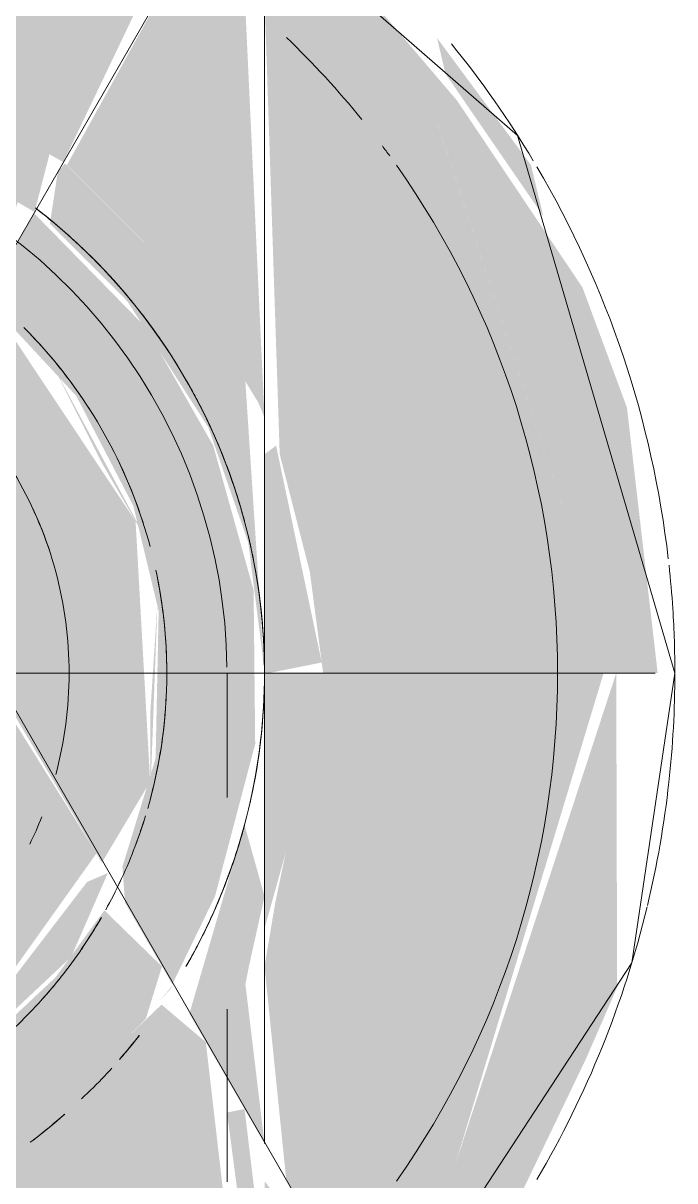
# Model space of a CAD drawing. Header units: metres. Extents: x 147 to 427, y -16 to 162.
# Drawn here: x 391.04476 to 391.06144, y 0.48702 to 0.51662 of the extents above; entities that cross this region are included whole.
import ezdxf

# ---------------------------------------------------------------- set-up
doc = ezdxf.new("R2010")
doc.units = ezdxf.units.M
for name, color, linetype, lineweight in [('P-PIPE', 7, 'Continuous', 5), ('P-PIPE-CNTR', 7, 'Continuous', 5), ('P-SANR-FIXT', 7, 'Continuous', 5)]:
    doc.layers.add(name, color=color, linetype=linetype, lineweight=lineweight)

# ---------------------------------------------------------------- blocks, each defined once
blk = doc.blocks.new('UT_Ducha higiênica - UT_Ducha higiênica-V227-HH')
at = {"layer": 'P-SANR-FIXT', "true_color": 0xf4f4f4, "transparency": 33554598}
h = blk.add_hatch(color=7, dxfattribs=at)
h.paths.add_polyline_path([(-162.171836243439, 0.4999999999999957), (-162.166125903851, 0.5002589616999801), (-162.1661599968056, 0.5019999999999996), (-162.1731989712702, 0.5014188907002866), (-162.1733362434393, 0.4999999999999957)])
h.paths.add_polyline_path([(-162.1646599968056, 0.5065345061048029), (-162.1626503778623, 0.5099429394195716), (-162.159552432602, 0.5130291338498221), (-162.1561945029104, 0.515000000000001), (-162.1523539945162, 0.5161453284728974), (-162.1477588731719, 0.5172928427253177), (-162.1450591852642, 0.5228253563910695), (-162.1576826366372, 0.5223849030854613), (-162.1646599968056, 0.5173155541899396), (-162.1646599968056, 0.5067534605253143)])
h.paths.add_polyline_path([(-162.1346599968056, 0.5065345061048029), (-162.1351820261854, 0.5176948307352345), (-162.1366891872171, 0.5184661012230402), (-162.139717057386, 0.512990381056767), (-162.1366579829092, 0.509927779207859), (-162.134818820914, 0.5069179414214795)])
for points in [[(-162.1398095984957, 0.5130613903477692), (-162.1369686887877, 0.5189929170990271), (-162.142881150288, 0.5228253563910695), (-162.1445646749177, 0.5228253563910695), (-162.1477588731719, 0.5162497123253935), (-162.1434099968056, 0.5151178462871866), (-162.1398299200138, 0.5130769835970073)], [(-162.1405457092217, 0.5117864091702807), (-162.1401482970263, 0.5133212828710773), (-162.1431400078245, 0.5150060131895454), (-162.1474356554213, 0.5162071599012685), (-162.1483185815745, 0.5163233993345213), (-162.1488680172968, 0.5148957339196227), (-162.1439375790663, 0.5137343572779036), (-162.1405843773052, 0.5118153033622354)], [(-162.1346599968056, 0.4934654938951799), (-162.1334470712257, 0.4978194532921444), (-162.1331599968055, 0.4999999999999957), (-162.1346599968056, 0.4999999999999957), (-162.1346599968056, 0.494129327620626)], [(-162.1349391461021, 0.4846000000000035), (-162.1346599968056, 0.4846000000000035), (-162.1351711094113, 0.4888553347687252), (-162.1356199968056, 0.4887656949150743), (-162.1350704364717, 0.4846000000000035), (-162.1350006092563, 0.4846000000000035)]]:
    blk.add_hatch(color=7, dxfattribs=at).paths.add_polyline_path(points)
h = blk.add_hatch(color=7, dxfattribs=at)
h.paths.add_polyline_path([(-162.1275274353598, 0.5116856085778079), (-162.1278410261573, 0.512990381056767), (-162.1302460876055, 0.5162405854187947), (-162.1300302099632, 0.5153262717839715), (-162.1276800250837, 0.5119075733495597)])
h.paths.add_polyline_path([(-162.1256599968056, 0.4999999999999957), (-162.1245993366338, 0.4999999999999957), (-162.1253860046378, 0.5067902105778819), (-162.126523245925, 0.509859890883845), (-162.129729885862, 0.5146350040069338), (-162.1340254721815, 0.5196738904808402), (-162.1346599968056, 0.5197057896177821), (-162.1346265031568, 0.517291219629673), (-162.1302435889406, 0.5141068460550108), (-162.1259837501721, 0.5009964104062825)])
h.paths.add_polyline_path([(-162.1738319290858, 0.5019999999999996), (-162.1730101574131, 0.5019999999999996), (-162.1690739060107, 0.5141086614376588), (-162.1646599968056, 0.5176948307375908), (-162.1647599968057, 0.5201939173691664), (-162.1704822164532, 0.5146653923668437), (-162.1728865478541, 0.5098598908829397), (-162.1736827250265, 0.5080332819119435), (-162.1742273630544, 0.5019999999999996)])
h = blk.add_hatch(color=7, dxfattribs=at)
h.paths.add_polyline_path([(-162.131708319548, 0.4999999999999957), (-162.1256599968056, 0.4999999999999957), (-162.1302460876055, 0.5141086614413362), (-162.1346599968056, 0.5173155541899396), (-162.1342712408245, 0.505595966142876), (-162.1335006164925, 0.5025872633877307), (-162.1331599968055, 0.4999999999999957)])
h.paths.add_polyline_path([(-162.1687602478442, 0.5019999999999996), (-162.1658966918104, 0.5019999999999996), (-162.1647599968057, 0.506293084748376), (-162.1646599968056, 0.5074999999999983), (-162.1647599968057, 0.5172428999370865), (-162.1690764046706, 0.5141068460550108), (-162.1730101574131, 0.5019999999999996), (-162.1718362434394, 0.5019999999999996)])
h = blk.add_hatch(color=7, dxfattribs=at)
h.paths.add_polyline_path([(-162.1644661683004, 0.5019999999999996), (-162.1635322606193, 0.5057061630439345), (-162.1602665985234, 0.5106066017177951), (-162.155794005439, 0.5135615986010981), (-162.1514717301213, 0.5147614807840148), (-162.1488535681793, 0.5153967753536437), (-162.148396087003, 0.5163336031177591), (-162.1514717301213, 0.5162614807840146), (-162.1541277032145, 0.515856096464713), (-162.1596029362251, 0.512990381056767), (-162.1626620107019, 0.509927779207859), (-162.1646599968056, 0.5065345061048029), (-162.1644966918104, 0.5019999999999996)])
h.paths.add_polyline_path([(-162.1647599968057, 0.4999999999999914), (-162.1646599968056, 0.5002147759970795), (-162.1650233018008, 0.5019999999999996), (-162.165970219122, 0.5014415046206792), (-162.1655977729393, 0.4999999999999957)])
h.paths.add_polyline_path([(-162.1346599968056, 0.4999999999999957), (-162.1351711094113, 0.5077684410893353), (-162.1366696157488, 0.5099429394196192), (-162.1397675610092, 0.5130291338498351), (-162.1399500603153, 0.5128181033397066), (-162.140151258555, 0.5114916613508153), (-162.1381660152622, 0.5095018702369868), (-162.1360983982045, 0.5062849662131793), (-162.1350745168287, 0.503331157701283), (-162.13468636621, 0.5002720900557494)])
h = blk.add_hatch(color=7, dxfattribs=at)
h.paths.add_polyline_path([(-162.1496599968055, 0.4849999999999948), (-162.1440237001105, 0.4862376477580795), (-162.1457777111291, 0.4881939430680796), (-162.1478482634899, 0.4877385192159716), (-162.1518792356211, 0.4877921683328029), (-162.1546097442739, 0.4886361002195574), (-162.1571599968056, 0.4901338411877017), (-162.1595261556179, 0.4924999999999974), (-162.1606018784529, 0.4929999999999973), (-162.1625694415318, 0.4924999999999974), (-162.1604853143529, 0.4897098323594596), (-162.1581308098424, 0.4877545499866453), (-162.155780955663, 0.4864384013989064), (-162.1514717301213, 0.485246234074022), (-162.1497456635144, 0.4850116430285439)])
h.paths.add_polyline_path([(-162.1370196658869, 0.4920438057782814), (-162.1359265841529, 0.4942938369561003), (-162.1348985160215, 0.4981882666842901), (-162.1349391461021, 0.5021203494174805), (-162.1359732460242, 0.5058188147663115), (-162.1376969397963, 0.50883883476483), (-162.1405595984957, 0.5117623522420857), (-162.1418095984957, 0.5095972887326086), (-162.1394771593095, 0.507087296304257), (-162.1380147494117, 0.5042705142441813), (-162.1373684931854, 0.5015836872349286), (-162.1374470712257, 0.4978194532921444), (-162.1382960970251, 0.495050252531702), (-162.1382287736051, 0.494129327620626), (-162.1372160646026, 0.4923825628676637)])
h.paths.add_polyline_path([(-162.1642454767826, 0.5019999999999996), (-162.1618966918104, 0.5019999999999996), (-162.1611658180473, 0.5046071187517269), (-162.1595261556179, 0.5074999999999983), (-162.1571599968056, 0.5098661588123243), (-162.1539187732758, 0.5116501093390623), (-162.1509925000707, 0.5123245726170935), (-162.1502512338085, 0.5129759474718549), (-162.1496599968056, 0.515000000000001), (-162.1539187732758, 0.5143329398014831), (-162.1584988315704, 0.5119630570092639), (-162.1616230538148, 0.50883883476483), (-162.1633934094582, 0.5057061630439345), (-162.164380847509, 0.5019999999999996)])
h = blk.add_hatch(color=7, dxfattribs=at)
h.paths.add_polyline_path([(-162.1440237001105, 0.4862376477580795), (-162.1406517004831, 0.4881669754173231), (-162.1376969397963, 0.4911611652351657), (-162.1372841502684, 0.4924999999999974), (-162.138758542633, 0.4939338100733547), (-162.140009866297, 0.4922184664331899), (-162.1425888246735, 0.4898047899914182), (-162.1447525195172, 0.4874999999999942), (-162.1441099968054, 0.4863871180180461)])
h.paths.add_polyline_path([(-162.1621640620957, 0.4929999999999973), (-162.1603165332058, 0.4935300401266964), (-162.1612705661819, 0.4956457656155595), (-162.1620186883416, 0.4989266556538753), (-162.1627812883, 0.5019999999999996), (-162.1644696010888, 0.5014461990487069), (-162.1643669938332, 0.497774421467172), (-162.1633043293034, 0.4940787784381638), (-162.1626503778623, 0.4929999999999973)])
h.paths.add_polyline_path([(-162.1418095984957, 0.5095972887326086), (-162.1409658406733, 0.5120740728286105), (-162.1441197631699, 0.5138021428639674), (-162.1477588731719, 0.5147416168188307), (-162.1494224319623, 0.5144114743788386), (-162.1502261634668, 0.5124254627450057), (-162.1477588731719, 0.5122497123254031), (-162.1443542998179, 0.5112164606619954), (-162.1418343936692, 0.509616314738408)])
at = {"layer": 'P-SANR-FIXT', "true_color": 0x7f7f7f, "transparency": 33554598}
h = blk.add_hatch(color=8, dxfattribs=at)
h.paths.add_polyline_path([(-162.1496599968055, 0.4874999999999985), (-162.1455658770914, 0.4889087766431144), (-162.1470380387351, 0.4925842512029256), (-162.1464370687976, 0.4931804128162534), (-162.1579638149552, 0.4929945072572295), (-162.1526541897903, 0.487894192984691), (-162.1502261634668, 0.4875745372549901)])
h.paths.add_polyline_path([(-162.1535999848006, 0.4931850850210886), (-162.1574047998047, 0.498664685702958), (-162.1562212214423, 0.4956457656155595), (-162.154148721017, 0.4935300401266964)])
h.paths.add_polyline_path([(-162.1457122366029, 0.4931985468795022), (-162.1438235871829, 0.4947690293694935), (-162.1425001328445, 0.4967647619362152), (-162.1418467548932, 0.4998937575964359), (-162.1456690227951, 0.4932733953902783)])
h.paths.add_polyline_path([(-162.1505161428973, 0.4940030751975834), (-162.1459644126857, 0.4944070898541897), (-162.1428985160216, 0.5002826213526529), (-162.1462279046004, 0.5059969248024123), (-162.1534325310478, 0.5054596286239528), (-162.1564214775896, 0.4997173786476548), (-162.1528952348693, 0.4940030751975834), (-162.1514717301213, 0.4940030751975834)])
h.paths.add_polyline_path([(-162.1388224378578, 0.4951533056728312), (-162.1375859239769, 0.4972250040119216), (-162.1379594970904, 0.5038822856765331), (-162.1414260349176, 0.5090893813139455), (-162.1422474920981, 0.50883883476483), (-162.1443542998179, 0.5058188147663115), (-162.1450591852642, 0.5056703350218528), (-162.138885634358, 0.4952623097586433)])
h.paths.add_polyline_path([(-162.1575345777981, 0.4999999999999957), (-162.1509925000707, 0.5123245726170935), (-162.154036254253, 0.5114153049803335), (-162.1562542693343, 0.5101347333760499), (-162.1561304729331, 0.50883883476483), (-162.1579638149552, 0.5070054927427402), (-162.1575875017398, 0.5064170115166828), (-162.1618193771187, 0.5025872633877307), (-162.1617340696341, 0.5019999999999996), (-162.1573964717254, 0.5014683261297063), (-162.1575111196893, 0.5004412273821695)])
h.paths.add_polyline_path([(-162.1467742284067, 0.5068195871837423), (-162.1470899056788, 0.5073994190409649), (-162.1496599968055, 0.5078543565477138), (-162.1531599968056, 0.5070359871875824), (-162.1528952348693, 0.5068195871837423), (-162.1477952003996, 0.5068195871837423)])
h = blk.add_hatch(color=8, dxfattribs=at)
h.paths.add_polyline_path([(-162.1454099968054, 0.4886387840678847), (-162.1431401916275, 0.4895262994064797), (-162.1389600392847, 0.4953906466284487), (-162.1417901179748, 0.499924801308624), (-162.1425001328445, 0.4967647619362152), (-162.1438235871829, 0.4947690293694935), (-162.1461599968056, 0.4929695615268418), (-162.1473240540261, 0.4919540284226216), (-162.1454363222868, 0.4886843811391811)])
h.paths.add_polyline_path([(-162.1588452661972, 0.4929999999999973), (-162.1576213603668, 0.4935300401266964), (-162.1578051553858, 0.4937499999999582), (-162.1595014757458, 0.494318019484659), (-162.16024874513, 0.4934416969863349), (-162.1595078953233, 0.4929999999999973)])
h.paths.add_polyline_path([(-162.1608720394423, 0.4946836369557288), (-162.160219307698, 0.4952499999999968), (-162.1611571675439, 0.4953719970856647), (-162.1609137508705, 0.4947843372514499)])
h.paths.add_polyline_path([(-162.1441197631699, 0.505595966142876), (-162.1423144623487, 0.5094573800050723), (-162.150624465635, 0.5123294909852619), (-162.1531599968056, 0.5070359871875737), (-162.1509925000707, 0.507761021895152), (-162.147222011973, 0.5074472535264936), (-162.1443542998179, 0.5058188147663115)])
h = blk.add_hatch(color=8, dxfattribs=at)
h.paths.add_polyline_path([(-162.1434099968056, 0.4891746824526929), (-162.1396073337288, 0.4927430570895183), (-162.1386690491444, 0.4948887341152833), (-162.1392001753389, 0.4946610286031531), (-162.1434062780334, 0.489179528850926)])
h.paths.add_polyline_path([(-162.1419722206719, 0.509315618860945), (-162.1422403020685, 0.509927779207859), (-162.1454194763437, 0.5116576712252806), (-162.1485038758267, 0.5123477937856228), (-162.1477588731719, 0.5117125288071749), (-162.141999015344, 0.5093267175775085)])
h = blk.add_hatch(color=8, dxfattribs=at)
h.paths.add_polyline_path([(-162.1528952348693, 0.4879259271713375), (-162.1560914874277, 0.4903784980197549), (-162.1561304729331, 0.4911611652351657), (-162.157969307698, 0.4929999999999973), (-162.1594712383491, 0.4924284304218431), (-162.1571599968056, 0.4901338411877017), (-162.154434235239, 0.4885634019969799), (-162.1531599968056, 0.4880355951561689)])
h.paths.add_polyline_path([(-162.1375859239769, 0.5032352380637806), (-162.1400785137591, 0.5078709966811211), (-162.1388346792583, 0.5053981456571993), (-162.1376905794232, 0.5034165066139447)])
h.paths.add_polyline_path([(-162.1375859239769, 0.4967647619362109), (-162.1373985160215, 0.5018117333157274), (-162.1375859239769, 0.4989426508222211), (-162.1375859239769, 0.4972250040119216)])
h.paths.add_polyline_path([(-162.1617340696341, 0.5032352380637849), (-162.1584988315704, 0.505717723542662), (-162.1575875017398, 0.5064170115166828), (-162.1579638149552, 0.5070054927427402), (-162.1559124111783, 0.5090568965196263), (-162.1562542693343, 0.5101347333760499), (-162.1589506603769, 0.5082499999999895), (-162.1613052441995, 0.5042705142441813), (-162.1616244016494, 0.5035000000000079)])
at = {"layer": 'P-SANR-FIXT', "true_color": 0xf4f4f4, "transparency": 33554598}
h = blk.add_hatch(color=7, dxfattribs=at)
h.paths.add_polyline_path([(-162.1345599968056, 0.4999999999999957), (-162.133195818141, 0.5002720900557494), (-162.1343635477467, 0.5058188147663115), (-162.1346599968056, 0.505595966142876), (-162.1346599968056, 0.4999999999999957)])
h.paths.add_polyline_path([(-162.1647599968057, 0.5019999999999996), (-162.1646599968056, 0.5019999999999996), (-162.1650145510241, 0.5056785365017608), (-162.1658193771187, 0.5025872633877307), (-162.1658966918104, 0.5019999999999996), (-162.1650233018008, 0.5019999999999996)])
h.paths.add_polyline_path([(-162.1644661683004, 0.5019999999999996), (-162.164380847509, 0.5021203494175975), (-162.1644092541081, 0.5025872633877307)])
h = blk.add_hatch(color=7, dxfattribs=at)
h.paths.add_polyline_path([(-162.1717925582521, 0.4883143914236217), (-162.1714789674539, 0.4870096189432288), (-162.1690739060075, 0.4837594145833278), (-162.1695098247528, 0.4849938111970887), (-162.1716399685272, 0.4880924266504187)])
h.paths.add_polyline_path([(-162.164673528143, 0.4798068932403041), (-162.1652945214269, 0.4831454549325366), (-162.1690764046706, 0.4858931539449849), (-162.171836243439, 0.4929999999999973), (-162.1738727532149, 0.4929999999999973), (-162.1727967476864, 0.4901401091164366), (-162.1694325944975, 0.4851540632779244), (-162.1647599968057, 0.4798791902171656)])
h.paths.add_polyline_path([(-162.1314800678227, 0.4824888649014267), (-162.1283478189787, 0.4861579682227255), (-162.1264334457571, 0.4901401091167398), (-162.1256372685847, 0.4919667180878963), (-162.1256599968056, 0.4999999999999957), (-162.1302963761372, 0.4858548018016878), (-162.1322135052623, 0.4837539298559339), (-162.1312362858895, 0.4830131774866157), (-162.1314933107328, 0.4825117068517802)])
h = blk.add_hatch(color=7, dxfattribs=at)
h.paths.add_polyline_path([(-162.1345936846573, 0.4827326244058527), (-162.1325023198497, 0.4842520898802125), (-162.1346599968056, 0.4870096189432288), (-162.1345863139789, 0.4831411937940477)])
h.paths.add_polyline_path([(-162.1642495571394, 0.4846000000000035), (-162.1638277282624, 0.4850488052844639), (-162.1636998913718, 0.4858931539449849), (-162.1642600761398, 0.4924999999999974), (-162.1646599968056, 0.4924999999999974), (-162.164380847509, 0.4846000000000035)])
h.paths.add_polyline_path([(-162.1346599968056, 0.4879737454057336), (-162.1351711094113, 0.4922315589106605), (-162.1356199968056, 0.4896295953672998), (-162.1348273685111, 0.4882624354392446)])
h.paths.add_polyline_path([(-162.1690764046706, 0.4929999999999973), (-162.16468673273, 0.4935300401266964), (-162.1658669938331, 0.497774421467172), (-162.1661599968056, 0.4999999999999957), (-162.1735002779566, 0.4995084359281524), (-162.1713855589319, 0.4929999999999973), (-162.1704563240548, 0.4929999999999973)])
h = blk.add_hatch(color=7, dxfattribs=at)
h.paths.add_polyline_path([(-162.1647263089538, 0.4827326244058484), (-162.1647599968057, 0.4929999999999973), (-162.1712230990838, 0.4924999999999974), (-162.1690739060075, 0.485891338560011), (-162.1647599968057, 0.4827571000629092)])
h.paths.add_polyline_path([(-162.1325023198497, 0.4842520898802125), (-162.1302435889406, 0.4858931539449849), (-162.1259837501721, 0.4999999999999957), (-162.1331599968055, 0.4999999999999957), (-162.1343850278733, 0.494129327620626), (-162.1346599968056, 0.4924999999999974), (-162.1341010322704, 0.4870096189432288), (-162.1332535807019, 0.48554789743573)])
h = blk.add_hatch(color=7, dxfattribs=at)
h.paths.add_polyline_path([(-162.1455658770914, 0.4771746436089262), (-162.1416373569739, 0.4776150969145389), (-162.13981140096, 0.4789417316129335), (-162.1444117369393, 0.4860666225593173), (-162.1475838647849, 0.4852733279658442), (-162.1514717301213, 0.4852385192159808), (-162.1545624796197, 0.4859214881872003), (-162.1584988315704, 0.4880077625104219), (-162.1611658180473, 0.4905120877500745), (-162.1638384293225, 0.4929999999999973), (-162.1642454767826, 0.4924647540338374), (-162.1636978074285, 0.4897109239038588), (-162.1642495571394, 0.4846000000000035), (-162.1646599968056, 0.4846000000000035), (-162.1641349243452, 0.4823029583373203), (-162.1564388433231, 0.4771746436089262), (-162.1455991576694, 0.4771746436089262)])
h.paths.add_polyline_path([(-162.1346599968056, 0.4826844458100562), (-162.1345863139789, 0.4831411937940477), (-162.1346599968056, 0.483264515017282)])
h.paths.add_polyline_path([(-162.1421538533442, 0.4870143329869399), (-162.1406377331643, 0.4881448272080701), (-162.142149835295, 0.4870174161445135)])
h.paths.add_polyline_path([(-162.1370070698045, 0.4920220795047228), (-162.1373657495314, 0.4915927807916347), (-162.1370547421689, 0.491933260690961)])
h.paths.add_polyline_path([(-162.1356200091026, 0.4896296165777171), (-162.1350599174713, 0.4924999999999974), (-162.1346599968056, 0.4942938369561003), (-162.1351711094113, 0.4961177143234626), (-162.1365830132085, 0.4912906481525375), (-162.1356397547974, 0.4896636748151783)])
h.paths.add_polyline_path([(-162.1646599968056, 0.4934654938951799), (-162.1647599968057, 0.4999999999999914), (-162.1661270836812, 0.4997500000000001), (-162.1647599968057, 0.4937069152516111), (-162.16468673273, 0.4935300401266964)])
h = blk.add_hatch(color=7, dxfattribs=at)
h.paths.add_polyline_path([(-162.13981140096, 0.4789417316129335), (-162.1346599968056, 0.483264515017282), (-162.1351711094112, 0.4847037735849006), (-162.1356200091026, 0.4858931539449849), (-162.1361627488146, 0.4905657577561881), (-162.1372953991039, 0.4915245114150464), (-162.1414099968055, 0.4875677638551628), (-162.1436042348447, 0.4855111126056631), (-162.1405874848827, 0.48028594839801)])
h.paths.add_polyline_path([(-162.1644328371173, 0.4929999999999973), (-162.1631446572485, 0.4935716896079563), (-162.1642742815328, 0.4967647619362239), (-162.1646599968056, 0.4960918324188586), (-162.164467182921, 0.4929999999999973)])
at = {"layer": 'P-SANR-FIXT'}
for p, q in [((-162.1441197631699, 0.505595966142876), (-162.1326779459982, 0.5254137748155759)), ((-162.1346599968056, 0.4999999999999957), (-162.1346599968056, 0.521420596919532)), ((-162.1283478189787, 0.4770862251849087), (-162.1417944176226, 0.5003764172242402)), ((-162.1346599968056, 0.4879737454057336), (-162.1346599968056, 0.4999999999999957))]:
    blk.add_line(p, q, dxfattribs=at)
at = {"layer": 'P-SANR-FIXT', "flags": 128}
for points in [[(-162.1241599968056, 0.4999999999999957), (-162.1281827711991, 0.5137469553082676), (-162.1347300149875, 0.5194518004710564)], [(-162.131708319548, 0.4827375201718943), (-162.1252598662634, 0.4925916513630595), (-162.1241599968056, 0.4999999999999957)]]:
    blk.add_lwpolyline(points, dxfattribs=at)
at = {"layer": 'P-SANR-FIXT', "color": 253, "true_color": 0x9e9e9e}
for centre, radius, start, end in [((-162.1496599968056, 0.5), 0.02249999999997966, 38.99614415339072, 46.24922359495221), ((-162.1496599968056, 0.5), 0.02249999999997966, 38.99614415339072, 46.24922359495221), ((-162.1496599968056, 0.5), 0.02549999999997935, 30.91209900497305, 39.12826048948025), ((-162.1496599968056, 0.5), 0.02249999999997739, 35.99999999998254, 36.80385637081943), ((-162.1496599968056, 0.5), 0.02249999999997739, 35.99999999998254, 36.80385637081943), ((-162.1496599968056, 0.5), 0.02249999999996529, 8.481479150569488e-13, 35.25320796020235), ((-162.1496599968056, 0.5), 0.02249999999996529, 8.481479150569488e-13, 35.25320796020235), ((-162.1496599968056, 0.5), 0.02549999999998562, 6.574650601802769, 30.51215374487862), ((-162.1496599968056, 0.5), 0.01499999999996795, 31.69476383253737, 42.03438205554143), ((-162.1496599968056, 0.5), 0.01249999999999537, 32.62500000006549, 45.00000000003953), ((-162.1496599968056, 0.5), 0.01499999999997752, 17.50828776305935, 27.26107276225782), ((-162.1496599968056, 0.5), 0.012500000000011, 14.99999999999845, 27.37500000011349), ((-162.1496599968056, 0.5000000000000007), 0.01000000000001174, 15.00000000007416, 29.99999999997257), ((-162.1496599968056, 0.5), 0.01499999999998702, 8.48147915056976e-13, 13.42124724478641), ((-162.1496599968056, 0.5), 0.02550000000000033, 3.710581136459164, 6.214186425029055), ((-162.1496599968056, 0.5000000000000007), 0.0099999999999909, 359.9999999999984, 14.99462715370674), ((-162.1496599968056, 0.5), 0.01249999999996021, 359.9999999999947, 11.99570172296482), ((-162.1496599968056, 0.5000000000000007), 0.01000000000000438, 345.0000000000041, 359.9999999999955), ((-162.1496599968056, 0.5), 0.01499999999998636, 346.5787527551681, 0), ((-162.1496599968056, 0.5), 0.02249999999998542, 324.7467920397806, 1.399444059843948e-13), ((-162.1496599968056, 0.5), 0.02249999999998542, 324.7467920397806, 1.399444059843948e-13), ((-162.1496599968056, 0.5), 0.02549999999999386, 353.7134249273964, 359.9999999999993), ((-162.1496599968056, 0.5), 0.01250000000000364, 345.0000000000278, 357.3750000000266), ((-162.1496599968056, 0.5), 0.0124999999999694, 334.1338108579379, 342.3750000000543), ((-162.1496599968056, 0.5), 0.01499999999997043, 332.7804708797526, 342.4917122369009), ((-162.1496599968056, 0.5), 0.02549999999999089, 329.48784625699, 346.4373503192862), ((-162.1496599968056, 0.5), 0.01499999999999301, 318.8013847789721, 321.8504674212649), ((-162.1496599968056, 0.5), 0.01499999999996542, 307.2826988755001, 311.1856031173741)]:
    blk.add_arc(centre, radius, start, end, dxfattribs=at)
at = {"layer": 'P-SANR-FIXT', "color": 254, "true_color": 0xd5d5d5}
for centre, radius, start, end in [((-162.1496599968056, 0.5), 0.01499999999999362, 46.37895409355138, 52.4570949238474), ((-162.1496599968056, 0.5), 0.01499999999995752, 42.03438205552161, 45.00000000000038), ((-162.1496599968056, 0.5), 0.01499999999999684, 27.26107276228783, 29.99999999999481), ((-162.1496599968056, 0.5), 0.01499999999995332, 14.99999999997051, 17.50828776303285), ((-162.1496599968056, 0.5), 0.02549999999998556, 346.5186400921942, 353.713424927399), ((-162.1496599968056, 0.5000000000000007), 0.009999999999989113, 334.0484734996464, 338.4375000000304), ((-162.1496599968056, 0.5), 0.01499999999999015, 342.4917122368793, 344.9999999999951), ((-162.1496599968056, 0.5), 0.01249999999999726, 326.6428716152661, 329.9999999999297), ((-162.1496599968056, 0.5), 0.0124999999999503, 322.0777517247317, 326.3224632541023), ((-162.1496599968056, 0.5), 0.01499999999999054, 330.0000000000159, 332.7389272377362), ((-162.1496599968056, 0.5), 0.01249999999997246, 315.9185713259259, 321.1261221404557), ((-162.1496599968056, 0.5), 0.0149999999999824, 318.8013847789923, 321.8504674212848)]:
    blk.add_arc(centre, radius, start, end, dxfattribs=at)
at = {"layer": 'P-SANR-FIXT'}
for radius, start, end in [(0.01499999999998636, 359.9999999999994, 52.45709492383364), (0.02549999999999505, 7.483658074036436e-13, 3.710581136458404), (0.01499999999999684, 330.0000000000053, 359.9999999999992)]:
    blk.add_arc((-162.1496599968056, 0.5), radius, start, end, dxfattribs=at)
at = {"layer": 'P-SANR-FIXT', "color": 252, "true_color": 0x898989}
for radius, start, end in [(0.01249999999997799, 32.62500000002994, 45.00000000000026), (0.01249999999996874, 14.99999999995054, 27.37500000003489), (0.01249999999998424, 5.088887490351433e-13, 11.99570172299209), (0.01249999999998461, 345.0000000000498, 357.375000000031), (0.01249999999999957, 334.1338108578843, 342.3750000000147)]:
    blk.add_arc((-162.1496599968056, 0.5), radius, start, end, dxfattribs=at)
at = {"layer": 'P-SANR-FIXT', "color": 9, "true_color": 0xbbbbbb}
for radius, start, end in [(0.009999999999998474, 15.00000000005828, 45.00000000000057), (0.01000000000000898, 6.361109362938533e-13, 14.99462715373415), (0.009999999999990905, 345.0000000000268, 0)]:
    blk.add_arc((-162.1496599968056, 0.5000000000000007), radius, start, end, dxfattribs=at)
at = {"layer": 'P-SANR-FIXT', "color": 254, "true_color": 0xcecece}
blk.add_arc((-162.1496599968056, 0.5000000000000007), 0.009999999999992038, 334.0484734996423, 338.4375000000269, dxfattribs=at)
at = {"layer": 'P-SANR-FIXT', "color": 253, "true_color": 0x9d9d9d}
for radius, start, end in [(0.01249999999996865, 326.6428716153263, 329.9999999999868), (0.01250000000000594, 322.0777517246083, 326.322463253985), (0.01249999999997062, 315.91857132593, 321.1261221404602)]:
    blk.add_arc((-162.1496599968056, 0.5), radius, start, end, dxfattribs=at)
at = {"layer": 'P-SANR-FIXT', "color": 254, "true_color": 0xe9e9e9}
blk.add_arc((-162.1496599968056, 0.5), 0.01499999999998848, 307.2826988754577, 311.1856031173305, dxfattribs=at)
at = {"layer": 'P-SANR-FIXT', "color": 253, "true_color": 0x9e9e9e}
for points, knots in [([(-162.1372374904086, 0.5084072192083618), (-162.1373849868355, 0.5086237503195584), (-162.1376935804618, 0.5090528205950552), (-162.1381960567399, 0.5096867429519455), (-162.1387409289962, 0.5103021607887681), (-162.1393314645155, 0.5108881846236897), (-162.1399193184073, 0.5114108069823773), (-162.1403177706872, 0.5117362067172867), (-162.1404961158, 0.5118754340847428)], [0.4285714285714285, 0.4285714285714285, 0.4285714285714285, 0.4285714285714285, 0.4642857142857143, 0.5, 0.5357142857142857, 0.5714285714285714, 0.6071428571428571, 0.634798713186586, 0.634798713186586, 0.634798713186586, 0.634798713186586]), ([(-162.1366518289989, 0.5074720207796016), (-162.136577169808, 0.5073415308338486), (-162.1364648541739, 0.507137767559581), (-162.1363577323912, 0.5069328877740565), (-162.136320294315, 0.5068598899816732)], [0.6220341308573264, 0.6220341308573264, 0.6220341308573264, 0.6220341308573264, 0.6428571428571428, 0.6543483204604513, 0.6543483204604513, 0.6543483204604513, 0.6543483204604513]), ([(-162.1353501167933, 0.5044974695393815), (-162.1354776876355, 0.5049035187942607), (-162.1357651378272, 0.5056991406920408), (-162.1361250075565, 0.5064791694488455), (-162.1363202890138, 0.5068599046140726)], [0.2240917429425745, 0.2240917429425745, 0.2240917429425745, 0.2240917429425745, 0.2857142857142857, 0.3456516795395486, 0.3456516795395486, 0.3456516795395486, 0.3456516795395486]), ([(-162.1346599968055, 0.4999999999999999), (-162.1346599968055, 0.5009692221810377), (-162.1347718623246, 0.5021287839172178), (-162.1350216973334, 0.503280229571565), (-162.1350692580604, 0.503479642749561)], [0, 0, 0, 0, 0.1428571428571428, 0.172851312428329, 0.172851312428329, 0.172851312428329, 0.172851312428329]), ([(-162.1350692559976, 0.4965203515565527), (-162.1350216960412, 0.4967197668615927), (-162.134771865402, 0.4978712245768567), (-162.1346599968055, 0.4990307778189622), (-162.1346599968055, 0.4999999999999999)], [0.8271486875701719, 0.8271486875701719, 0.8271486875701719, 0.8271486875701719, 0.8571428571428571, 1, 1, 1, 1]), ([(-162.1363151190154, 0.4931502100104191), (-162.1361218828498, 0.4935276635952883), (-162.1357638813692, 0.4943043184816226), (-162.1354776821714, 0.4950964661238643), (-162.135350111729, 0.4955025164821791)], [0.6548782473079293, 0.6548782473079293, 0.6548782473079293, 0.6548782473079293, 0.7142857142857143, 0.7759082570593525, 0.7759082570593525, 0.7759082570593525, 0.7759082570593525]), ([(-162.1363202890138, 0.4931400953859402), (-162.1363577283111, 0.4930671009641863), (-162.1364672967206, 0.4928575650061874), (-162.136582303623, 0.4926492113161278), (-162.1366597710953, 0.4925141657618561)], [0.3456516795388765, 0.3456516795388765, 0.3456516795388765, 0.3456516795388765, 0.3571428571428571, 0.3787024160473053, 0.3787024160473053, 0.3787024160473053, 0.3787024160473053]), ([(-162.1378633416406, 0.4907363971075755), (-162.1379735550313, 0.4905952984603679), (-162.1381368669408, 0.4903931115294748), (-162.1383067114698, 0.4901937758829241), (-162.1383594419141, 0.4901329422989879)], [0.4761942580417017, 0.4761942580417017, 0.4761942580417017, 0.4761942580417017, 0.5, 0.5105341516719152, 0.5105341516719152, 0.5105341516719152, 0.5105341516719152]), ([(-162.1385684272621, 0.4898972596822836), (-162.1386276906507, 0.4898319533423011), (-162.138874510753, 0.4895652780174686), (-162.1391346193424, 0.4893071566546174), (-162.1393389858315, 0.4891152982368441)], [0.5242361900654824, 0.5242361900654824, 0.5242361900654824, 0.5242361900654824, 0.5357142857142857, 0.5714285714285714, 0.5714285714285714, 0.5714285714285714, 0.5714285714285714]), ([(-162.1397737420538, 0.4887219448320625), (-162.1398398985107, 0.4886641825847171), (-162.1401235730022, 0.4884202753057649), (-162.1404194722425, 0.488181177785614), (-162.1406531542488, 0.4880035966877018)], [0.5961324257290038, 0.5961324257290038, 0.5961324257290038, 0.5961324257290038, 0.6071428571428571, 0.6428571428571428, 0.6428571428571428, 0.6428571428571428, 0.6428571428571428])]:
    blk.add_open_spline(points, degree=3, knots=knots, dxfattribs=at)
at = {"layer": 'P-SANR-FIXT'}
for points, knots in [([(-162.1404961154715, 0.5118754349913137), (-162.1403177699492, 0.511736208754265), (-162.1399193167933, 0.5114108114371108), (-162.139331473867, 0.5108881588117454), (-162.1387408940959, 0.5103022571202557), (-162.1380146179539, 0.5094810922105009), (-162.137532332569, 0.5088406973741364), (-162.1372374904086, 0.5084072192083618)], [0.3652012868134139, 0.3652012868134139, 0.3652012868134139, 0.3652012868134139, 0.3928571428571428, 0.4285714285714285, 0.4642857142857143, 0.5, 0.5714285714285714, 0.5714285714285714, 0.5714285714285714, 0.5714285714285714]), ([(-162.136320294315, 0.5068598899816732), (-162.1361250192272, 0.5064791372353923), (-162.1357651344852, 0.5056991499168774), (-162.1354776821714, 0.5049035338761608), (-162.1353501117291, 0.504497483517859)], [0.6543483204604513, 0.6543483204604513, 0.6543483204604513, 0.6543483204604513, 0.7142857142857143, 0.7759082570574254, 0.7759082570574254, 0.7759082570574254, 0.7759082570574254]), ([(-162.1350692559976, 0.5034796484434173), (-162.1350216960412, 0.5032802331383873), (-162.134771865402, 0.5021287754231333), (-162.1346599968055, 0.5009692221810378), (-162.1346599968055, 0.4999999999999999)], [0.8271486875716708, 0.8271486875716708, 0.8271486875716708, 0.8271486875716708, 0.8571428571428571, 1, 1, 1, 1]), ([(-162.1346599968055, 0.4999999999999999), (-162.1346599968055, 0.4990307778189622), (-162.1347718623246, 0.497871216082772), (-162.1350216973334, 0.4967197704284149), (-162.1350692580604, 0.4965203572504091)], [0, 0, 0, 0, 0.1428571428571428, 0.1728513124298279, 0.1728513124298279, 0.1728513124298279, 0.1728513124298279]), ([(-162.1353501167933, 0.4955025304606566), (-162.1354776876355, 0.4950964812057644), (-162.1357638847205, 0.4943043277319925), (-162.1361218713097, 0.49352763174245), (-162.1363151135485, 0.4931501949205815)], [0.2240917429406473, 0.2240917429406473, 0.2240917429406473, 0.2240917429406473, 0.2857142857142857, 0.3451217526920706, 0.3451217526920706, 0.3451217526920706, 0.3451217526920706])]:
    blk.add_open_spline(points, degree=3, knots=knots, dxfattribs=at)
at = {"layer": 'P-SANR-FIXT', "color": 254, "true_color": 0xd5d5d5}
for points, knots in [([(-162.1363202890138, 0.5068599046140726), (-162.1363577283111, 0.5069328990358222), (-162.1364648549514, 0.5071377654137234), (-162.136577180388, 0.5073415016310143), (-162.1366518400095, 0.5074719903881666)], [0.3456516795395486, 0.3456516795395486, 0.3456516795395486, 0.3456516795395486, 0.3571428571428571, 0.3779658691426735, 0.3779658691426735, 0.3779658691426735, 0.3779658691426735]), ([(-162.1366597600614, 0.492514135306244), (-162.1365822925935, 0.4926491808727669), (-162.1364672958325, 0.4928575625547259), (-162.1363577323912, 0.493067112225952), (-162.136320294315, 0.4931401100183397)], [0.6212975839526945, 0.6212975839526945, 0.6212975839526945, 0.6212975839526945, 0.6428571428571428, 0.6543483204611235, 0.6543483204611235, 0.6543483204611235, 0.6543483204611235]), ([(-162.138359478699, 0.4901330438323685), (-162.1383067444994, 0.4901938670509842), (-162.1381368646042, 0.490393105079898), (-162.1379733969108, 0.4905948620170691), (-162.1378631170624, 0.490735777228107)], [0.4894658483280848, 0.4894658483280848, 0.4894658483280848, 0.4894658483280848, 0.5, 0.5238057419582982, 0.5238057419582982, 0.5238057419582982, 0.5238057419582982]), ([(-162.1393389858315, 0.4891152982368442), (-162.1391346139433, 0.4893071417520845), (-162.1388744858627, 0.4895652093153677), (-162.1386277072072, 0.4898319990414547), (-162.1385684520218, 0.4898973280238738)], [0.4285714285714285, 0.4285714285714285, 0.4285714285714285, 0.4285714285714285, 0.4642857142857143, 0.4757638099345175, 0.4757638099345175, 0.4757638099345175, 0.4757638099345175]), ([(-162.1406531542488, 0.4880035966877019), (-162.1404194718549, 0.4881811767156604), (-162.1401235712291, 0.4884202704114537), (-162.1398398996408, 0.4886641857041646), (-162.1397737437588, 0.4887219495382814)], [0.3571428571428571, 0.3571428571428571, 0.3571428571428571, 0.3571428571428571, 0.3928571428571428, 0.4038675742709961, 0.4038675742709961, 0.4038675742709961, 0.4038675742709961])]:
    blk.add_open_spline(points, degree=3, knots=knots, dxfattribs=at)
for points in [[(-162.1351689273309, 0.5038738685510026), (-162.1352246390463, 0.5040823311122495), (-162.1352850149938, 0.5042902549693316), (-162.1353501167933, 0.5044974695393815)], [(-162.135350111729, 0.4955025164821791), (-162.135286475918, 0.4957050660961267), (-162.1352273559137, 0.4959082944303689), (-162.135172693937, 0.4961120415373111)]]:
    blk.add_open_spline(points, degree=3, dxfattribs=at)
at = {"layer": 'P-SANR-FIXT', "color": 253, "true_color": 0x9e9e9e}
for points in [[(-162.1353501117291, 0.504497483517859), (-162.1352850101335, 0.5042902683847117), (-162.1352246347742, 0.5040823429039369), (-162.1351689237871, 0.5038738783323493)], [(-162.1351726975297, 0.4961120514538526), (-162.135227360212, 0.4959083062946347), (-162.1352864807829, 0.4957050795241852), (-162.1353501167933, 0.4955025304606566)]]:
    blk.add_open_spline(points, degree=3, dxfattribs=at)
blk = doc.blocks.new('Joelho 45_90 - Agua Fria_Soldavel - MEP - Tigre - Standard-V234-HH')
at = {"layer": 'P-PIPE', "color": 254, "true_color": 0xd5d5d5}
for p, q in [((-162.137551841455, 0.5071073324115516), (-162.1372773091969, 0.5066174502330024)), ((-162.1356199968056, 0.4999885615252558), (-162.1356199968056, 0.499954264400133)), ((-162.1356199968056, 0.4998173501522754), (-162.1356199968056, 0.4997149520631324))]:
    blk.add_line(p, q, dxfattribs=at)
at = {"layer": 'P-PIPE', "color": 254, "true_color": 0xe9e9e9}
blk.add_line((-162.1356199968056, 0.4875650590349571), (-162.1356199968056, 0.4869966042298433), dxfattribs=at)
at = {"layer": 'P-PIPE', "color": 254, "true_color": 0xd5d5d5, "flags": 128}
for points in [[(-162.1457799634997, 0.5134932183538858), (-162.1452434822945, 0.5133272652698803), (-162.1447140665704, 0.5131399914044393), (-162.1441925632795, 0.5129316963558063), (-162.1436798067161, 0.5127027133516074), (-162.1431766171809, 0.5124534087158261), (-162.1426837996702, 0.5121841812826765), (-162.1422021425867, 0.5118954617586305), (-162.1417324164791, 0.5115877120333335), (-162.1412753728088, 0.5112614244406983), (-162.1408317427483, 0.5109171209712633)], [(-162.1356199968056, 0.4914105552705102), (-162.1356199968056, 0.490881715889019), (-162.1356199968056, 0.4903445868674738), (-162.1356199968056, 0.4898000274977375)]]:
    blk.add_lwpolyline(points, dxfattribs=at)
at = {"layer": 'P-PIPE', "color": 253, "true_color": 0x9e9e9e, "flags": 128}
for points in [[(-162.1408317427483, 0.5109171209712633), (-162.1404022360111, 0.5105553524371405), (-162.1399875397162, 0.5101766975908051), (-162.1395883172893, 0.5097817621992395), (-162.1392052074012, 0.5093711780748148), (-162.1388388229458, 0.5089456020645513), (-162.1384897500602, 0.5085057149992783), (-162.1381585471866, 0.508052220604456), (-162.1378457441789, 0.5075858443743922), (-162.137551841455, 0.5071073324115516)], [(-162.1372773091969, 0.5066174502330024), (-162.1370225865974, 0.5061169815457283), (-162.1367880811584, 0.5056067269928672), (-162.1365741680386, 0.5050875028728536), (-162.1363811894533, 0.5045601398335229), (-162.1362094541271, 0.504025481543235), (-162.1360592367999, 0.5034843833412017), (-162.1359307777873, 0.502937710869119), (-162.1358242825965, 0.5023863386863235), (-162.1357399215969, 0.5018311488706845), (-162.1356778297483, 0.5012730296074807), (-162.1356381063841, 0.5007128737684711), (-162.1356208150535, 0.5001515774835017)], [(-162.1356199968056, 0.499954264400133), (-162.1356199968056, 0.4998971634927127), (-162.1356199968056, 0.4998173501522754)], [(-162.1356199968056, 0.4997149520631324), (-162.1356199968056, 0.4995901330403875), (-162.1356199968056, 0.4994430927678497), (-162.1356199968056, 0.4992740664785816), (-162.1356199968056, 0.4990833245786004), (-162.1356199968056, 0.4988711722142407), (-162.1356199968056, 0.4986379487840464), (-162.1356199968056, 0.4983840273957475), (-162.1356199968056, 0.498109814269392), (-162.1356199968056, 0.4978157480874918), (-162.1356199968056, 0.4975022992932118), (-162.1356199968056, 0.4971699693377471), (-162.1356199968056, 0.4968192898781396)]]:
    blk.add_lwpolyline(points, dxfattribs=at)
at = {"layer": 'P-PIPE', "color": 7, "true_color": 0xf0f0f0, "flags": 128}
blk.add_lwpolyline([(-162.1356199968056, 0.4898000274977375), (-162.1356199968056, 0.4892489089586304), (-162.1356199968056, 0.4886921129222498)], dxfattribs=at)
at = {"layer": 'P-PIPE', "color": 254, "true_color": 0xe9e9e9, "flags": 128}
blk.add_lwpolyline([(-162.1356199968056, 0.4886921129222498), (-162.1356199968056, 0.488130530143475), (-162.1356199968056, 0.4875650590349571)], dxfattribs=at)
at = {"layer": 'P-PIPE', "color": 252, "true_color": 0x898989}
for radius, start, end in [(0.01249999999997799, 32.62500000003003, 44.99999999998777), (0.01249999999998181, 14.99999999996554, 27.37500000009238), (0.01249999999998424, 0, 11.99570172297365), (0.01249999999998461, 345.0000000000316, 357.3750000000275), (0.01249999999999957, 334.1338108577769, 342.3749999999798)]:
    blk.add_arc((-162.1496599968056, 0.5000000000000009), radius, start, end, dxfattribs=at)
at = {"layer": 'P-PIPE', "color": 253, "true_color": 0x9d9d9d}
blk.add_arc((-162.1496599968056, 0.5000000000000009), 0.01250000000000594, 322.0777517245544, 326.3224632539468, dxfattribs=at)

msp = doc.modelspace()

# ---------------------------------------------------------------- linework, layer by layer
at = {"layer": 'P-PIPE', "color": 9, "true_color": 0xbbcbbb}
for radius, start, end in [(0.01250000000000027, 17.93150944333661, 43.92304845441009), (0.0125000000000086, 4.088900845970738, 12.16279510251317), (0.01249999999999576, 343.9230484540431, 355.9110991540097), (0.01250000000001788, 339.5187280503233, 343.0463361127146)]:
    msp.add_arc((391.0359399106729, 0.5000000000000007), radius, start, end, dxfattribs=at)
at = {"layer": 'P-PIPE', "color": 252, "true_color": 0x899989}
for radius, start, end in [(0.01250000000004547, 0, 4.088900845982759), (0.01250000000001016, 356.5096888959438, 0)]:
    msp.add_arc((391.0359399106729, 0.5000000000000007), radius, start, end, dxfattribs=at)
at = {"layer": 'P-PIPE', "color": 254, "true_color": 0xced4ce}
for radius, start, end in [(0.01250000000001366, 331.0272368341515, 334.8922149649085), (0.01249999999995381, 325.5933374429463, 329.9999999999487), (0.01249999999997212, 318.3915920734344, 322.147604363694), (0.01250000000000929, 312.1627951021765, 316.0769515455692)]:
    msp.add_arc((391.0359399106729, 0.5000000000000007), radius, start, end, dxfattribs=at)
at = {"layer": 'P-PIPE-CNTR'}
msp.add_line((391.010939910673, 0.4999999999999712), (391.060939910673, 0.4999999999999712), dxfattribs=at)

# ---------------------------------------------------------------- block references
at = {"layer": 'P-PIPE', "color": 252, "true_color": 0x898989}
msp.add_blockref('Joelho 45_90 - Agua Fria_Soldavel - MEP - Tigre - Standard-V234-HH', (553.1855999074785, 0), dxfattribs=at)
at = {"layer": 'P-SANR-FIXT', "color": 252, "true_color": 0x898989}
msp.add_blockref('UT_Ducha higiênica - UT_Ducha higiênica-V227-HH', (553.1855999074785, 0), dxfattribs=at)

doc.saveas('drawing.dxf')
